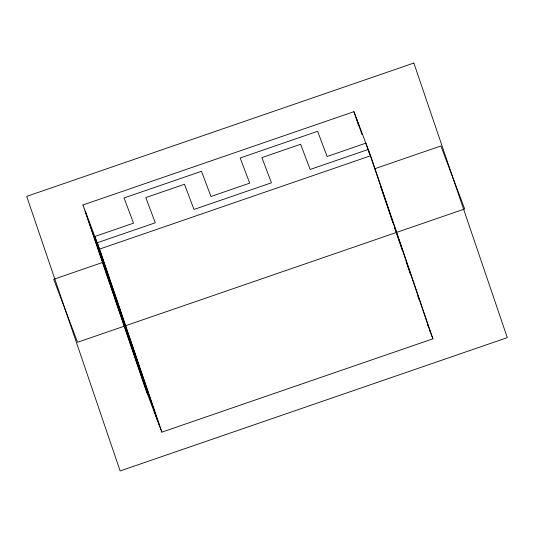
<?xml version="1.0" encoding="UTF-8"?>
<svg xmlns="http://www.w3.org/2000/svg" width="534" height="534" viewBox="0 0 534 534"><rect width="100%" height="100%" fill="white"/><g stroke="black" fill="none" stroke-linecap="round" stroke-linejoin="round"><path stroke-width="0.8" d="M82.93 204.989L353.942 111.673L370.603 155.768L432.9 338.823L161.889 432.139L145.228 388.051L82.93 204.989L99.591 249.084L161.889 432.139M99.591 249.084L370.603 155.768M102.621 262.448L53.734 279.282L77.537 342.267L464.693 208.954L440.89 145.969L374.654 168.777M429.723 330.426L430.517 332.522L368.22 149.467L310.147 169.465L300.629 144.267L261.914 157.603L271.432 182.795L194.002 209.455L184.484 184.263L145.769 197.593L155.287 222.785L97.215 242.783L159.512 425.838M430.784 333.223L432.9 338.823M369.601 154.213L365.843 143.172L327.128 156.502L317.61 131.304L240.173 157.971L249.698 183.162L210.983 196.492L201.458 171.301L124.028 197.96L133.547 223.152L94.832 236.489L157.13 419.544M380.341 185.779L392.964 222.865M394.306 226.81L402.095 249.692M406.12 261.526L410.686 274.937M417.935 296.243L419.277 300.188M427.334 323.858L428.141 326.227M356.325 117.974L361.959 134.541M353.942 111.673L358.775 125.877M85.313 211.29L147.611 394.346M413.857 63.052L26.7 196.365L120.143 470.948L507.3 337.635L413.857 63.052"/></g></svg>
